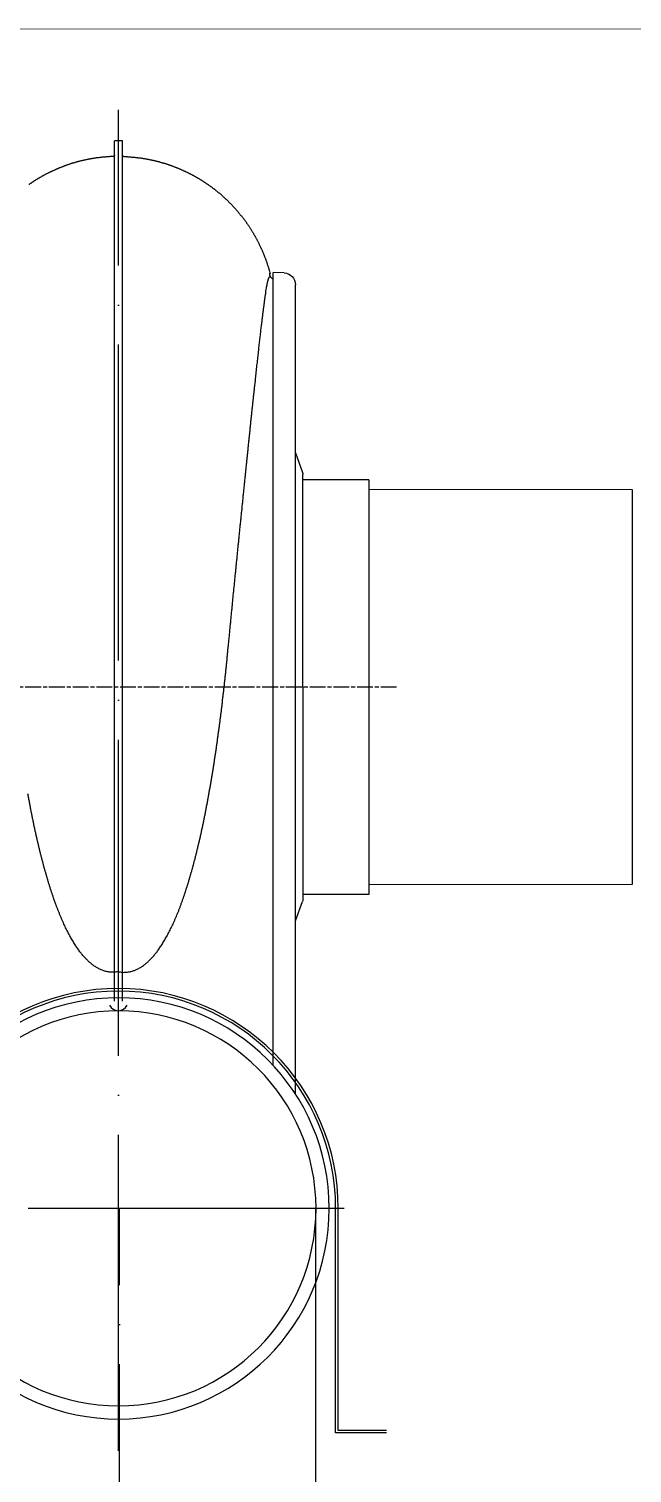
# Model space of a CAD drawing. Header units: millimetres. Extents: x 1731 to 55573, y 1167 to 54427.
# Drawn here: x 21326 to 21784, y 14802 to 15899 of the extents above; entities that cross this region are included whole.
import ezdxf

# ---------------------------------------------------------------- set-up
doc = ezdxf.new("R2010")
doc.units = ezdxf.units.MM
doc.linetypes.add('ACAD_ISO04W100', pattern=[30, 24, -3, 0, -3])
doc.linetypes.add('CENTERLINE', pattern=[30, 12, -1.5, 3, -1.5, 12])
for name, color, linetype in [('104', 8, 'Continuous'), ('204', 7, 'Continuous'), ('EXHAUST DUICT', 1, 'Continuous'), ('Exhaust-Duct', 1, 'Continuous')]:
    doc.layers.add(name, color=color, linetype=linetype)
doc.layers.add('EX-PP-FRP DUCT', color=1, linetype='Continuous', lineweight=18)
doc.linetypes.add('ZIGZAG', pattern='A,0.0001,-0.2,[131,ltypeshp.shx,S=0.2,R=0,X=-0.2,Y=0],-0.4,[131,ltypeshp.shx,S=0.2,R=180,X=0.2,Y=0],-0.2', length=0.8001)

# ---------------------------------------------------------------- blocks, each defined once
blk = doc.blocks.new('blower')
at = {"layer": '104', "color": 4, "linetype": 'Continuous'}
for p, q in [((1051972.1, 194229.3), (1051972.1, 193614.5)), ((1051955.2, 194207.5), (1051955.2, 193605.2)), ((1051834.7, 194158.6), (1051834.7, 193505.1)), ((1051840.7, 194158.6), (1051840.7, 193505.1)), ((1051972.1, 194097.8), (1051977.4, 194082.9)), ((1051977.7, 193920.1), (1051977.7, 194081.6)), ((1052027.7, 194077.6), (1051977.7, 194077.6)), ((1052027.7, 193762.6), (1052027.7, 194077.6)), ((1051977.7, 193920.1), (1051977.7, 193758.6)), ((1051972.1, 193742.3), (1051977.4, 193757.2)), ((1052027.7, 193762.6), (1051977.7, 193762.6)), ((1051955.2, 193610.6), (1051953.1, 193608.5)), ((1051952.9, 193606.3), (1051952.7, 193605.8)), ((1051963.6, 193605.6), (1051955.2, 193605.2)), ((1051840.7, 193505.1), (1051834.7, 193505.1))]:
    blk.add_line(p, q, dxfattribs=at)
at = {"layer": '104', "color": 150, "linetype": 'CENTERLINE'}
blk.add_line((1052048.9, 193920.1), (1051129.1, 193920.1), dxfattribs=at)
at = {"layer": '104', "color": 4, "linetype": 'Continuous'}
for points in [[(1051950.1, 193617), (1051950.2, 193616.7, 0.000585), (1051950.2, 193616.4, 0.000604), (1051950.2, 193616.2, 0.000624), (1051950.3, 193615.9, 0.000642), (1051950.3, 193615.6, 0.000663), (1051950.4, 193615.4, 0.000685), (1051950.4, 193615.1, 0.000708), (1051950.5, 193614.9, 0.000732), (1051950.5, 193614.6, 0.000758), (1051950.6, 193614.4, 0.000784), (1051950.6, 193614.1, 0.000814), (1051950.7, 193613.9, 0.000843), (1051950.7, 193613.7, 0.000876), (1051950.8, 193613.4, 0.000909), (1051950.8, 193613.2, 0.000947), (1051950.8, 193613, 0.000985), (1051950.9, 193612.8, 0.001027), (1051950.9, 193612.6, 0.001069), (1051951, 193612.4, 0.001115), (1051951, 193612.2, 0.001159), (1051951.1, 193612, 0.001214), (1051951.1, 193611.8, 0.001278), (1051951.2, 193611.6, 0.001348), (1051951.2, 193611.5, 0.001419), (1051951.3, 193611.3, 0.0015), (1051951.3, 193611.1, 0.001585), (1051951.3, 193611, 0.00168), (1051951.4, 193610.8, 0.00178), (1051951.4, 193610.6, 0.001893), (1051951.5, 193610.5, 0.002013), (1051951.5, 193610.4, 0.002149), (1051951.6, 193610.2, 0.002294), (1051951.6, 193610.1, 0.002458), (1051951.7, 193609.9, 0.002635), (1051951.7, 193609.8, 0.002837), (1051951.7, 193609.7, 0.003055), (1051951.8, 193609.6, 0.003306), (1051951.8, 193609.5, 0.003579), (1051951.9, 193609.4, 0.003897), (1051951.9, 193609.3, 0.004244), (1051952, 193609.2, 0.004649), (1051952, 193609.1, 0.005094), (1051952, 193609, 0.005627), (1051952.1, 193608.9, 0.006226), (1051952.1, 193608.8, 0.006911), (1051952.2, 193608.8, 0.007642), (1051952.2, 193608.7, 0.008649), (1051952.3, 193608.6, 0.009925), (1051952.3, 193608.6, 0.010928), (1051952.3, 193608.5, 0.011467), (1051952.4, 193608.5, 0.014362), (1051952.4, 193608.4, 0.019833), (1051952.5, 193608.4, 0.017433), (1051952.5, 193608.4, 0.006297), (1051952.5, 193608.4, 0.028604), (1051952.6, 193608.3, 0.061299), (1051952.7, 193608.3, 0.034009), (1051952.8, 193608.3, 0.018542)], [(1051833.7, 193517.1), (1051832.9, 193517.1, -0.001723), (1051832, 193517.2, -0.001734), (1051831.1, 193517.2, -0.00174), (1051830.3, 193517.3, -0.001739), (1051829.4, 193517.3, -0.001744), (1051828.6, 193517.4, -0.001754), (1051827.8, 193517.5, -0.001764), (1051826.9, 193517.5, -0.001772), (1051826.1, 193517.6, -0.001779), (1051825.2, 193517.7, -0.001782), (1051824.4, 193517.8, -0.001795), (1051823.6, 193517.9, -0.001818), (1051822.7, 193518, -0.001793), (1051821.9, 193518.1, -0.001712), (1051821.1, 193518.2, -0.001679), (1051820.3, 193518.3, -0.001682), (1051819.5, 193518.5, -0.001689), (1051818.6, 193518.6, -0.001699), (1051817.8, 193518.7, -0.001709), (1051817, 193518.9, -0.001718), (1051816.2, 193519, -0.001725), (1051815.4, 193519.2, -0.00173), (1051814.6, 193519.3, -0.001744), (1051813.8, 193519.5, -0.001767), (1051813, 193519.6, -0.001755), (1051812.2, 193519.8, -0.001702), (1051811.4, 193520, -0.001661), (1051810.6, 193520.2, -0.001621), (1051809.9, 193520.3, -0.001614), (1051809.1, 193520.5, -0.001636), (1051808.3, 193520.7, -0.001649), (1051807.5, 193520.9, -0.001656), (1051806.8, 193521.1, -0.001664), (1051806, 193521.3, -0.001672), (1051805.3, 193521.5, -0.001683), (1051804.5, 193521.8, -0.001695), (1051803.7, 193522, -0.001699), (1051803, 193522.2, -0.001694), (1051802.2, 193522.4, -0.001653), (1051801.5, 193522.7, -0.001565), (1051800.8, 193522.9, -0.00154), (1051800, 193523.2, -0.001569), (1051799.3, 193523.4, -0.001585), (1051798.6, 193523.7, -0.00159), (1051797.8, 193523.9, -0.001598), (1051797.1, 193524.2, -0.00161), (1051796.4, 193524.4, -0.001618), (1051795.7, 193524.7, -0.001624), (1051795, 193525, -0.001638), (1051794.3, 193525.2, -0.001661), (1051793.6, 193525.5, -0.001628), (1051792.9, 193525.8, -0.001528), (1051792.2, 193526.1, -0.001491), (1051791.5, 193526.4, -0.001503), (1051790.8, 193526.7, -0.001514), (1051790.1, 193527, -0.001522), (1051789.5, 193527.3, -0.001532), (1051788.8, 193527.6, -0.001543), (1051788.1, 193527.9, -0.001551), (1051787.5, 193528.2, -0.001556), (1051786.8, 193528.5, -0.001572), (1051786.1, 193528.8, -0.001601), (1051785.5, 193529.1, -0.001583), (1051784.8, 193529.4, -0.001509), (1051784.2, 193529.7, -0.001466), (1051783.5, 193530.1, -0.001439), (1051782.9, 193530.4, -0.001437), (1051782.3, 193530.7, -0.001457), (1051781.7, 193531.1, -0.00147), (1051781, 193531.4, -0.001477), (1051780.4, 193531.7, -0.001488), (1051779.8, 193532.1, -0.001505), (1051779.2, 193532.4, -0.001509), (1051778.6, 193532.8, -0.001487), (1051778, 193533.1, -0.001465), (1051777.4, 193533.5, -0.001441), (1051776.8, 193533.8, -0.001442), (1051776.2, 193534.2, -0.001469), (1051775.6, 193534.5, -0.001472), (1051775, 193534.9, -0.001461), (1051774.3, 193535.3, -0.001476), (1051773.7, 193535.7, -0.001527), (1051773.1, 193536.1, -0.001541), (1051772.5, 193536.5, -0.001522), (1051771.9, 193536.8, -0.001509), (1051771.3, 193537.3, -0.001501), (1051770.7, 193537.7, -0.001493), (1051770.1, 193538.1, -0.001488), (1051769.5, 193538.5, -0.001472)], [(1051841.6, 193517.1), (1051842.5, 193517.1, 0.001722), (1051843.3, 193517.2, 0.001733), (1051844.2, 193517.2, 0.001739), (1051845, 193517.3, 0.001739), (1051845.9, 193517.3, 0.001744), (1051846.7, 193517.4, 0.001754), (1051847.6, 193517.5, 0.001764), (1051848.4, 193517.5, 0.001772), (1051849.3, 193517.6, 0.001779), (1051850.1, 193517.7, 0.001782), (1051850.9, 193517.8, 0.001795), (1051851.8, 193517.9, 0.001818), (1051852.6, 193518, 0.001792), (1051853.4, 193518.1, 0.001711), (1051854.3, 193518.2, 0.001678), (1051855.1, 193518.3, 0.001682), (1051855.9, 193518.5, 0.00169), (1051856.7, 193518.6, 0.001699), (1051857.5, 193518.7, 0.001709), (1051858.3, 193518.9, 0.001718), (1051859.1, 193519, 0.001725), (1051859.9, 193519.2, 0.00173), (1051860.7, 193519.3, 0.001744), (1051861.5, 193519.5, 0.001768), (1051862.3, 193519.6, 0.001755), (1051863.1, 193519.8, 0.0017), (1051863.9, 193520, 0.001659), (1051864.7, 193520.2, 0.001621), (1051865.5, 193520.3, 0.001614), (1051866.3, 193520.5, 0.001636), (1051867, 193520.7, 0.001649), (1051867.8, 193520.9, 0.001655), (1051868.6, 193521.1, 0.001664), (1051869.3, 193521.3, 0.001672), (1051870.1, 193521.6, 0.001683), (1051870.8, 193521.8, 0.001696), (1051871.6, 193522, 0.001699), (1051872.3, 193522.2, 0.001692), (1051873.1, 193522.4, 0.001652), (1051873.8, 193522.7, 0.001564), (1051874.6, 193522.9, 0.00154), (1051875.3, 193523.2, 0.001569), (1051876, 193523.4, 0.001585), (1051876.8, 193523.7, 0.001589), (1051877.5, 193523.9, 0.001598), (1051878.2, 193524.2, 0.001609), (1051878.9, 193524.4, 0.001618), (1051879.6, 193524.7, 0.001624), (1051880.3, 193525, 0.001638), (1051881.1, 193525.2, 0.001661), (1051881.8, 193525.5, 0.001627), (1051882.4, 193525.8, 0.001527), (1051883.1, 193526.1, 0.00149), (1051883.8, 193526.4, 0.001503), (1051884.5, 193526.7, 0.001514), (1051885.2, 193527, 0.001522), (1051885.9, 193527.3, 0.001532), (1051886.5, 193527.6, 0.001543), (1051887.2, 193527.9, 0.001551), (1051887.9, 193528.2, 0.001556), (1051888.5, 193528.5, 0.001572), (1051889.2, 193528.8, 0.001602), (1051889.9, 193529.1, 0.001582), (1051890.5, 193529.4, 0.001507), (1051891.1, 193529.7, 0.001464), (1051891.8, 193530.1, 0.001439), (1051892.4, 193530.4, 0.001438), (1051893.1, 193530.7, 0.001457), (1051893.7, 193531.1, 0.00147), (1051894.3, 193531.4, 0.001477), (1051894.9, 193531.7, 0.001488), (1051895.5, 193532.1, 0.001505), (1051896.2, 193532.4, 0.001509), (1051896.8, 193532.8, 0.001486), (1051897.4, 193533.1, 0.001464), (1051898, 193533.5, 0.001441), (1051898.6, 193533.8, 0.001442), (1051899.2, 193534.2, 0.001469), (1051899.8, 193534.6, 0.001472), (1051900.4, 193534.9, 0.001461), (1051901, 193535.3, 0.001476), (1051901.6, 193535.7, 0.001527), (1051902.2, 193536.1, 0.001541), (1051902.8, 193536.5, 0.001522), (1051903.4, 193536.9, 0.001508), (1051904, 193537.3, 0.0015), (1051904.6, 193537.7, 0.001493), (1051905.2, 193538.1, 0.001487), (1051905.8, 193538.5, 0.001472), (1051906.4, 193538.9, 0.001446), (1051907, 193539.3, 0.001479), (1051907.6, 193539.8, 0.001583), (1051908.2, 193540.2, 0.001624), (1051908.8, 193540.6, 0.001615), (1051909.4, 193541.1, 0.001605), (1051910, 193541.5, 0.001596), (1051910.6, 193542, 0.001586), (1051911.2, 193542.5, 0.001577), (1051911.7, 193542.9, 0.001567), (1051912.3, 193543.4, 0.001556), (1051912.9, 193543.9, 0.001547), (1051913.5, 193544.4, 0.001542), (1051914.1, 193544.8, 0.001526), (1051914.7, 193545.3, 0.0015), (1051915.3, 193545.8, 0.001536), (1051915.8, 193546.3, 0.001648), (1051916.4, 193546.8, 0.001693), (1051917, 193547.4, 0.001683), (1051917.6, 193547.9, 0.001673), (1051918.2, 193548.4, 0.001664), (1051918.7, 193548.9, 0.001655), (1051919.3, 193549.5, 0.001646), (1051919.9, 193550, 0.001637), (1051920.4, 193550.6, 0.001626), (1051921, 193551.1, 0.001618), (1051921.6, 193551.7, 0.001612), (1051922.1, 193552.2, 0.001598), (1051922.7, 193552.8, 0.001574), (1051923.2, 193553.4, 0.001608), (1051923.8, 193553.9, 0.001713), (1051924.3, 193554.5, 0.001754), (1051924.9, 193555.1, 0.001743), (1051925.4, 193555.7, 0.001734), (1051926, 193556.3, 0.001726), (1051926.5, 193556.9, 0.001717), (1051927.1, 193557.5, 0.001709), (1051927.6, 193558.1, 0.0017), (1051928.1, 193558.7, 0.00169), (1051928.7, 193559.4, 0.001682), (1051929.2, 193560, 0.001676), (1051929.7, 193560.6, 0.001663), (1051930.2, 193561.3, 0.001641), (1051930.7, 193561.9, 0.001673), (1051931.3, 193562.6, 0.001771), (1051931.8, 193563.2, 0.001809), (1051932.3, 193563.9, 0.001798), (1051932.8, 193564.5, 0.001789), (1051933.3, 193565.2, 0.001782), (1051933.8, 193565.9, 0.001775), (1051934.3, 193566.6, 0.001767), (1051934.8, 193567.3, 0.001758), (1051935.2, 193567.9, 0.001749), (1051935.7, 193568.6, 0.001742), (1051936.2, 193569.3, 0.001739), (1051936.7, 193570, 0.001724), (1051937.1, 193570.8, 0.001698), (1051937.6, 193571.5, 0.001721), (1051938.1, 193572.2, 0.001806), (1051938.5, 193572.9, 0.001846), (1051939, 193573.7, 0.001853), (1051939.4, 193574.4, 0.001852), (1051939.9, 193575.1, 0.001842), (1051940.3, 193575.9, 0.001834), (1051940.8, 193576.6, 0.001828), (1051941.2, 193577.4, 0.001822), (1051941.6, 193578.1, 0.001814), (1051942, 193578.9, 0.001807), (1051942.4, 193579.7, 0.001801), (1051942.9, 193580.4, 0.001792), (1051943.3, 193581.2, 0.001781), (1051943.7, 193582, 0.001778), (1051944.1, 193582.8, 0.001786), (1051944.5, 193583.6, 0.001819), (1051944.8, 193584.4, 0.001891), (1051945.2, 193585.2, 0.001914), (1051945.6, 193586, 0.001893), (1051946, 193586.8, 0.001882), (1051946.3, 193587.6, 0.001881), (1051946.7, 193588.4, 0.001877), (1051947, 193589.2, 0.001871), (1051947.4, 193590, 0.001864), (1051947.7, 193590.8, 0.001857), (1051948.1, 193591.7, 0.001853), (1051948.4, 193592.5, 0.001853), (1051948.7, 193593.3, 0.001838), (1051949.1, 193594.2, 0.001808), (1051949.4, 193595, 0.001838), (1051949.7, 193595.9, 0.001932), (1051950, 193596.7, 0.001904), (1051950.3, 193597.6, 0.001785), (1051950.6, 193598.4, 0.00197), (1051950.8, 193599.3, 0.00234), (1051951.1, 193600.2, 0.001772), (1051951.4, 193601, 0.000608), (1051951.6, 193601.8, 0.002494), (1051951.9, 193602.8, 0.004273), (1051952.3, 193604.3, 0.00208), (1051952.9, 193606.3, 0.0011)], [(1051953.3, 193608.7), (1051953.3, 193608.7, -0.000662), (1051953.3, 193608.7, -0.000698), (1051953.3, 193608.7, -0.000689), (1051953.3, 193608.6, -0.000626), (1051953.3, 193608.6, -0.00058), (1051953.3, 193608.6, -0.000538), (1051953.2, 193608.6, -0.000498), (1051953.2, 193608.5, -0.000445), (1051953.2, 193608.5, -0.000399), (1051953.2, 193608.5, -0.000346), (1051953.2, 193608.5, -0.000297), (1051953.2, 193608.4, -0.000239), (1051953.2, 193608.4, -0.000188), (1051953.2, 193608.4, -0.000128), (1051953.2, 193608.4, -0.000073), (1051953.1, 193608.3, -0.000011), (1051953.1, 193608.3, 0.000046), (1051953.1, 193608.3, 0.00011), (1051953.1, 193608.3, 0.000169), (1051953.1, 193608.3, 0.000235), (1051953.1, 193608.2, 0.000294), (1051953.1, 193608.2, 0.000362), (1051953.1, 193608.2, 0.000422), (1051953.1, 193608.2, 0.00049), (1051953.1, 193608.1, 0.00055), (1051953, 193608.1, 0.000618), (1051953, 193608.1, 0.000678), (1051953, 193608.1, 0.000743), (1051953, 193608.1, 0.000804), (1051953, 193608, 0.000873), (1051953, 193608, 0.000925), (1051953, 193608, 0.000974), (1051953, 193608, 0.001048), (1051953, 193607.9, 0.001163), (1051953, 193607.9, 0.001142), (1051952.9, 193607.9, 0.000995), (1051952.9, 193607.9, 0.001319), (1051952.9, 193607.9, 0.002121), (1051952.9, 193607.8, 0.001158), (1051952.9, 193607.8, -0.001689), (1051952.9, 193607.8, 0.002357), (1051952.9, 193607.8, 0.010951), (1051952.9, 193607.7, -0.000295), (1051952.9, 193607.7, -0.088094), (1051952.9, 193607.7), (1051952.8, 193607.6, 0.026561), (1051952.8, 193607.4, 0.003046), (1051952.7, 193607.1, 0.003165), (1051952.7, 193607, 0.025204), (1051952.7, 193607, 0.089623), (1051952.7, 193607, -0.031758), (1051952.7, 193606.9, 0.000007), (1051952.7, 193606.9, 0.009688), (1051952.7, 193606.9, 0.003035), (1051952.7, 193606.8, -0.00122), (1051952.7, 193606.8, 0.001633), (1051952.7, 193606.8, 0.002696), (1051952.7, 193606.7, 0.001918), (1051952.7, 193606.7, 0.001609), (1051952.7, 193606.7, 0.001834), (1051952.7, 193606.6, 0.001932), (1051952.7, 193606.6, 0.001878), (1051952.6, 193606.6, 0.001873), (1051952.6, 193606.5, 0.001909), (1051952.6, 193606.5, 0.001946), (1051952.6, 193606.5, 0.001971), (1051952.6, 193606.5, 0.002011), (1051952.6, 193606.4, 0.002056), (1051952.6, 193606.4, 0.002114), (1051952.6, 193606.4, 0.002173), (1051952.6, 193606.4, 0.002248), (1051952.6, 193606.3, 0.002329), (1051952.6, 193606.3, 0.002428), (1051952.6, 193606.3, 0.002535), (1051952.6, 193606.3, 0.002666), (1051952.6, 193606.2, 0.002808), (1051952.7, 193606.2, 0.00298), (1051952.7, 193606.2, 0.00317), (1051952.7, 193606.2, 0.003401), (1051952.7, 193606.2, 0.003658), (1051952.7, 193606.1, 0.003971), (1051952.7, 193606.1, 0.004326), (1051952.7, 193606.1, 0.004762), (1051952.7, 193606.1, 0.005264), (1051952.7, 193606.1, 0.005888), (1051952.7, 193606.1, 0.00662), (1051952.7, 193606.1, 0.007546), (1051952.7, 193606, 0.008656), (1051952.7, 193606, 0.010087), (1051952.7, 193606, 0.011845), (1051952.7, 193606, 0.014162), (1051952.7, 193606, 0.017065), (1051952.7, 193606, 0.020946), (1051952.7, 193606, 0.025811), (1051952.7, 193606, 0.032133), (1051952.7, 193606, 0.039435), (1051952.7, 193606, 0.047254), (1051952.7, 193606, 0.053292), (1051952.7, 193606, 0.055272), (1051952.7, 193606, 0.052369), (1051952.7, 193606, 0.045489), (1051952.8, 193606, 0.037893), (1051952.8, 193606, 0.03051), (1051952.8, 193606, 0.02475), (1051952.8, 193606, 0.019838), (1051952.8, 193606, 0.01621), (1051952.8, 193606, 0.013485), (1051952.8, 193606, 0.011591), (1051952.8, 193606, 0.00944), (1051952.8, 193606.1, 0.007593), (1051952.8, 193606.1, 0.007368), (1051952.8, 193606.1, 0.007672), (1051952.8, 193606.1, 0.004905), (1051952.8, 193606.1, 0.001349), (1051952.8, 193606.2, 0.006284), (1051952.8, 193606.2, 0.008761), (1051952.9, 193606.2, 0.003505), (1051952.9, 193606.3, 0.001684)], [(1051952.8, 193608.3), (1051952.8, 193608.3, 0.004814), (1051952.8, 193608.3, 0.004805), (1051952.8, 193608.3, 0.004793), (1051952.8, 193608.3, 0.004779), (1051952.8, 193608.3, 0.00476), (1051952.8, 193608.3, 0.004739), (1051952.8, 193608.3, 0.004714), (1051952.8, 193608.3, 0.004686), (1051952.8, 193608.3, 0.004654), (1051952.8, 193608.3, 0.004621), (1051952.9, 193608.3, 0.004583), (1051952.9, 193608.3, 0.004544), (1051952.9, 193608.3, 0.004501), (1051952.9, 193608.4, 0.004458), (1051952.9, 193608.4, 0.00441), (1051952.9, 193608.4, 0.004362), (1051952.9, 193608.4, 0.004311), (1051952.9, 193608.4, 0.004259), (1051952.9, 193608.4, 0.004204), (1051952.9, 193608.4, 0.004151), (1051952.9, 193608.4, 0.004092), (1051952.9, 193608.4, 0.004034), (1051953, 193608.4, 0.003977), (1051953, 193608.4, 0.003926), (1051953, 193608.4, 0.003855), (1051953, 193608.4, 0.003773), (1051953, 193608.4, 0.003744), (1051953, 193608.4, 0.003759), (1051953, 193608.4, 0.003589), (1051953, 193608.4, 0.003298), (1051953, 193608.4, 0.003579), (1051953, 193608.4, 0.004185), (1051953, 193608.4, 0.003111), (1051953, 193608.5, 0.001056), (1051953, 193608.5, 0.004298), (1051953.1, 193608.5, 0.007135), (1051953.1, 193608.5, 0.003378), (1051953.1, 193608.5, 0.001764)]]:
    blk.add_lwpolyline(points, format="xyb", dxfattribs=at)
for centre, radius, start, end in [((1051973.7, 194081.6), 4, 0, 19.6889), ((1051973.7, 193758.6), 4, 340.3111, 0), ((1051963.2, 193614.5), 8.93, 272.5077, 0), ((1051956.6, 193606.4), 4, 158.5052, 172.3814), ((1051833.7, 193516.1), 1, 0, 88.1027), ((1051841.7, 193516.1), 1, 91.8973, 180)]:
    blk.add_arc(centre, radius, start, end, dxfattribs=at)
at = {"layer": '204', "color": 150, "linetype": 'Continuous'}
for points in [[(1051837.7, 194136.3), (1051839, 194136.5, -0.016919), (1051840.4, 194136.7, -0.016957), (1051841.8, 194136.8, -0.017108), (1051843.2, 194136.7, -0.017221), (1051844.6, 194136.6, -0.016877), (1051846, 194136.4, -0.016654), (1051847.4, 194136.1, -0.01617), (1051848.7, 194135.7, -0.015499), (1051850, 194135.3, -0.015022), (1051851.3, 194134.7, -0.013866), (1051852.5, 194134.1, -0.012845), (1051853.7, 194133.5, -0.011711), (1051854.9, 194132.8, -0.010748), (1051856, 194132, -0.009872), (1051857.1, 194131.2, -0.009214), (1051858.2, 194130.4, -0.008516), (1051859.2, 194129.5, -0.007962), (1051860.1, 194128.7, -0.007343), (1051861, 194127.8, -0.007179), (1051861.9, 194126.9, -0.006726), (1051862.8, 194126, -0.006123), (1051863.7, 194125, -0.005933), (1051864.7, 194123.9, -0.005717), (1051865.6, 194122.8, -0.005464), (1051866.5, 194121.7, -0.005234), (1051867.4, 194120.5, -0.005083), (1051868.3, 194119.2, -0.004967), (1051869.2, 194117.9, -0.004864), (1051870.1, 194116.6, -0.004654), (1051871, 194115.2, -0.004435), (1051871.9, 194113.7, -0.004227), (1051872.8, 194112.2, -0.004054), (1051873.7, 194110.6, -0.003881), (1051874.6, 194109, -0.003735), (1051875.5, 194107.3, -0.003592), (1051876.4, 194105.6, -0.003474), (1051877.3, 194103.8, -0.003347), (1051878.2, 194102, -0.003236), (1051879.1, 194100.1, -0.003147), (1051879.9, 194098.2, -0.003092), (1051880.8, 194096.2, -0.002957), (1051881.7, 194094.1, -0.002796), (1051882.5, 194092.1, -0.002657), (1051883.4, 194090, -0.002508), (1051884.2, 194087.8, -0.002409), (1051885, 194085.7, -0.002326), (1051885.8, 194083.5, -0.002241), (1051886.6, 194081.3, -0.002149), (1051887.3, 194079.1, -0.002065), (1051888.1, 194076.9, -0.001977), (1051888.8, 194074.6, -0.001896), (1051889.6, 194072.3, -0.001811), (1051890.3, 194070, -0.001732), (1051891, 194067.7, -0.00165), (1051891.7, 194065.3, -0.001575), (1051892.4, 194062.9, -0.001494), (1051893.1, 194060.5, -0.001438), (1051893.8, 194058.1, -0.001404), (1051894.5, 194055.6, -0.00137), (1051895.1, 194053.1, -0.001337), (1051895.8, 194050.6, -0.001305), (1051896.4, 194048.1, -0.001274), (1051897.1, 194045.5, -0.001244), (1051897.7, 194042.9, -0.001215), (1051898.3, 194040.3, -0.001186), (1051899, 194037.7, -0.001158), (1051899.6, 194035, -0.001131), (1051900.2, 194032.3, -0.001105), (1051900.8, 194029.6, -0.001079), (1051901.4, 194026.9, -0.001054), (1051902, 194024.1, -0.00103), (1051902.5, 194021.3, -0.001006), (1051903.1, 194018.5, -0.000983), (1051903.7, 194015.7, -0.000961), (1051904.2, 194012.8, -0.000939), (1051904.8, 194009.9, -0.000917), (1051905.3, 194007, -0.000896), (1051905.9, 194004.1, -0.000876), (1051906.4, 194001.2, -0.000856), (1051906.9, 193998.2, -0.000836), (1051907.5, 193995.2, -0.000818), (1051908, 193992.2, -0.000801), (1051908.5, 193989.1, -0.000781), (1051909, 193986, -0.000759), (1051909.5, 193982.9, -0.000725), (1051910, 193979.8, -0.00068), (1051910.5, 193976.7, -0.00066), (1051910.9, 193973.6, -0.000655), (1051911.4, 193970.5, -0.000647), (1051911.9, 193967.4, -0.000635), (1051912.3, 193964.3, -0.000625), (1051912.8, 193961.1, -0.000615), (1051913.2, 193958, -0.000607), (1051913.6, 193954.8, -0.000598), (1051914.1, 193951.7, -0.000588), (1051914.5, 193948.5, -0.000575), (1051914.9, 193945.4, -0.000572), (1051915.3, 193942.2, -0.000573), (1051915.7, 193939.1, -0.000549), (1051916.1, 193935.9, -0.00051), (1051916.5, 193932.8, -0.00055), (1051916.8, 193929.6, -0.000605), (1051917.2, 193926.2, -0.000482), (1051917.6, 193923.2, -0.000397), (1051917.8, 193921.1, -0.000449), (1051918, 193919.8, -0.00026), (1051918, 193919.4, 0.000045), (1051918, 193919.3, -0.000086), (1051918.1, 193919, -0.00004), (1051918.1, 193918.7, -0.000035), (1051918.1, 193918.5, -0.000055), (1051918.1, 193918.2, -0.000046), (1051918.2, 193917.9, -0.000035), (1051918.2, 193917.7, -0.000041), (1051918.2, 193917.4, -0.000045), (1051918.3, 193917.1, -0.000042), (1051918.3, 193916.9, -0.000041), (1051918.3, 193916.6, -0.000041), (1051918.3, 193916.3, -0.000042), (1051918.4, 193916.1, -0.000041), (1051918.4, 193915.8, -0.000041), (1051918.4, 193915.5, -0.000041), (1051918.5, 193915.3, -0.000041), (1051918.5, 193915, -0.000041), (1051918.5, 193914.7, -0.00004), (1051918.6, 193914.5, -0.00004), (1051918.6, 193914.2, -0.00004), (1051918.6, 193913.9, -0.00004), (1051918.6, 193913.7, -0.00004), (1051918.7, 193913.4, -0.00004), (1051918.7, 193913.1, -0.000039), (1051918.7, 193912.9, -0.000039), (1051918.8, 193912.6, -0.000039), (1051918.8, 193912.3, -0.000039), (1051918.8, 193912.1, -0.000039), (1051918.8, 193911.8, -0.000039), (1051918.9, 193911.5, -0.000038), (1051918.9, 193911.3, -0.000038), (1051918.9, 193911, -0.000038), (1051919, 193910.7, -0.000038), (1051919, 193910.5, -0.000038), (1051919, 193910.2, -0.000038), (1051919, 193909.9, -0.000037), (1051919.1, 193909.7, -0.000037), (1051919.1, 193909.4, -0.000037), (1051919.1, 193909.1, -0.000037), (1051919.2, 193908.9, -0.000037), (1051919.2, 193908.6, -0.000037), (1051919.2, 193908.3, -0.000037), (1051919.2, 193908.1, -0.000036), (1051919.3, 193907.8, -0.000036), (1051919.3, 193907.5, -0.000036), (1051919.3, 193907.3, -0.000036), (1051919.3, 193907, -0.000036), (1051919.4, 193906.7, -0.000036), (1051919.4, 193906.5, -0.000035), (1051919.4, 193906.2, -0.000035), (1051919.5, 193905.9, -0.000035), (1051919.5, 193905.7, -0.000035), (1051919.5, 193905.4, -0.000035), (1051919.5, 193905.1, -0.000035), (1051919.6, 193904.9, -0.000034), (1051919.6, 193904.6, -0.000034), (1051919.6, 193904.3, -0.000034), (1051919.6, 193904.1, -0.000034), (1051919.7, 193903.8, -0.000034), (1051919.7, 193903.5, -0.000034), (1051919.7, 193903.3, -0.000033), (1051919.8, 193903, -0.000033), (1051919.8, 193902.7, -0.000033), (1051919.8, 193902.5, -0.000033), (1051919.8, 193902.2, -0.000033), (1051919.9, 193901.9, -0.000033), (1051919.9, 193901.6, -0.000032), (1051919.9, 193901.4, -0.000032), (1051919.9, 193901.1, -0.000032), (1051920, 193900.8, -0.000032), (1051920, 193900.6, -0.000032), (1051920, 193900.3, -0.000032), (1051920.1, 193900, -0.000031), (1051920.1, 193899.8, -0.000031), (1051920.1, 193899.5, -0.000031), (1051920.1, 193899.2, -0.000031), (1051920.2, 193899, -0.000031), (1051920.2, 193898.7, -0.000031), (1051920.2, 193898.4, -0.00003), (1051920.2, 193898.2, -0.00003), (1051920.3, 193897.9, -0.00003), (1051920.3, 193897.6, -0.00003), (1051920.3, 193897.4, -0.00003), (1051920.3, 193897.1, -0.00003), (1051920.4, 193896.8, -0.000029), (1051920.4, 193896.6, -0.000029), (1051920.4, 193896.3, -0.000029), (1051920.4, 193896, -0.000029), (1051920.5, 193895.8, -0.000029), (1051920.5, 193895.5, -0.000029), (1051920.5, 193895.2, -0.000029), (1051920.6, 193895, -0.000028), (1051920.6, 193894.7, -0.000026), (1051920.6, 193894.5, -0.000029), (1051920.6, 193894.2, -0.000034), (1051920.7, 193893.9, -0.000026), (1051920.7, 193893.7, -0.000009), (1051920.7, 193893.4, -0.000036), (1051920.7, 193893.1, -0.000061), (1051920.8, 193892.7, -0.00003), (1051920.8, 193892.1, -0.000016)], [(1051920.8, 193892.1), (1051921.2, 193888.2, 0.000018), (1051921.6, 193884.4, 0.000015), (1051922, 193880.6, 0.000018), (1051922.3, 193876.7, 0.000027), (1051922.7, 193872.9, 0.000034), (1051923.1, 193869.1, 0.000041), (1051923.4, 193865.3, 0.000047), (1051923.8, 193861.5, 0.000054), (1051924.2, 193857.8, 0.000061), (1051924.5, 193854, 0.000069), (1051924.9, 193850.2, 0.000074), (1051925.3, 193846.5, 0.000076), (1051925.7, 193842.7, 0.00007), (1051926, 193839, 0.000052), (1051926.4, 193835.3, 0.000046), (1051926.8, 193831.6, 0.000048), (1051927.1, 193827.9, 0.000048), (1051927.5, 193824.2, 0.000046), (1051927.9, 193820.6, 0.000044), (1051928.2, 193817, 0.000043), (1051928.6, 193813.3, 0.000042), (1051929, 193809.7, 0.000041), (1051929.3, 193806.1, 0.00004), (1051929.7, 193802.6, 0.000038), (1051930, 193799, 0.000037), (1051930.4, 193795.5, 0.000036), (1051930.8, 193792, 0.000034), (1051931.1, 193788.5, 0.000033), (1051931.5, 193785, 0.000032), (1051931.8, 193781.5, 0.00003), (1051932.2, 193778.1, 0.000029), (1051932.5, 193774.7, 0.000028), (1051932.9, 193771.3, 0.000026), (1051933.2, 193767.9, 0.000024), (1051933.6, 193764.5, 0.000024), (1051933.9, 193761.2, 0.000026), (1051934.2, 193757.9, 0.000028), (1051934.6, 193754.6, 0.000032), (1051934.9, 193751.4, 0.000034), (1051935.2, 193748.1, 0.000035), (1051935.6, 193744.9, 0.000036), (1051935.9, 193741.7, 0.000038), (1051936.2, 193738.6, 0.000039), (1051936.5, 193735.5, 0.000041), (1051936.9, 193732.4, 0.000043), (1051937.2, 193729.3, 0.000044), (1051937.5, 193726.3, 0.000046), (1051937.8, 193723.3, 0.000048), (1051938.1, 193720.3, 0.00005), (1051938.4, 193717.4, 0.000052), (1051938.7, 193714.5, 0.000054), (1051939, 193711.6, 0.000056), (1051939.3, 193708.8, 0.000058), (1051939.6, 193705.9, 0.00006), (1051939.9, 193703.2, 0.000062), (1051940.2, 193700.4, 0.000065), (1051940.5, 193697.7, 0.000068), (1051940.8, 193695, 0.00007), (1051941.1, 193692.3, 0.000073), (1051941.4, 193689.7, 0.000076), (1051941.7, 193687.1, 0.000079), (1051941.9, 193684.6, 0.000083), (1051942.2, 193682.1, 0.000086), (1051942.5, 193679.6, 0.000089), (1051942.7, 193677.1, 0.000094), (1051943, 193674.7, 0.000098), (1051943.3, 193672.3, 0.000104), (1051943.5, 193670, 0.000112), (1051943.8, 193667.7, 0.000119), (1051944, 193665.4, 0.000127), (1051944.3, 193663.2, 0.000135), (1051944.5, 193661.1, 0.000144), (1051944.8, 193658.9, 0.000153), (1051945, 193656.8, 0.000162), (1051945.2, 193654.8, 0.000173), (1051945.5, 193652.7, 0.000184), (1051945.7, 193650.8, 0.000195), (1051945.9, 193648.8, 0.000208), (1051946.1, 193646.9, 0.000221), (1051946.4, 193645.1, 0.000235), (1051946.6, 193643.3, 0.000251), (1051946.8, 193641.5, 0.000267), (1051947, 193639.8, 0.000285), (1051947.2, 193638.1, 0.000305), (1051947.4, 193636.4, 0.000325), (1051947.6, 193634.8, 0.000345), (1051947.8, 193633.3, 0.000373), (1051948, 193631.8, 0.000409), (1051948.2, 193630.3, 0.000427), (1051948.4, 193628.9, 0.000425), (1051948.6, 193627.5, 0.000507), (1051948.8, 193626.1, 0.000663), (1051948.9, 193624.8, 0.000544), (1051949.1, 193623.6, 0.000182), (1051949.3, 193622.5, 0.000854), (1051949.5, 193621.2, 0.001734), (1051949.7, 193619.4, 0.000974), (1051950.1, 193617, 0.000549)]]:
    blk.add_lwpolyline(points, format="xyb", dxfattribs=at)
at = {"layer": '204', "color": 40, "linetype": 'Continuous'}
blk.add_lwpolyline([(1051952.8, 193606), (1051952.8, 193606), (1051952.8, 193606), (1051952.8, 193606), (1051952.8, 193605.9, 0), (1051952.8, 193605.9, 0), (1051952.8, 193605.9, 0), (1051952.8, 193605.9, 0), (1051952.8, 193605.9, 0), (1051952.8, 193605.9, 0), (1051952.8, 193605.9, 0), (1051952.8, 193605.9, 0), (1051952.8, 193605.8, 0), (1051952.8, 193605.8, 0), (1051952.8, 193605.8, 0), (1051952.8, 193605.8, 0), (1051952.8, 193605.8, 0), (1051952.8, 193605.8, 0.000001), (1051952.8, 193605.8, 0.000001), (1051952.7, 193605.8, 0.000001), (1051952.7, 193605.8, 0.000001), (1051952.7, 193605.8, 0.000001), (1051952.7, 193605.8, 0.000002), (1051952.7, 193605.8, 0.000002), (1051952.7, 193605.8, 0.000002), (1051952.7, 193605.8, 0.000003), (1051952.7, 193605.8, 0.000004), (1051952.7, 193605.8, 0.000005), (1051952.7, 193605.8, 0.000007), (1051952.7, 193605.8, 0.000009), (1051952.7, 193605.8, 0.000011), (1051952.7, 193605.8, 0.000017), (1051952.7, 193605.8, 0.000028), (1051952.7, 193605.8, 0.000036), (1051952.7, 193605.8, 0.00003), (1051952.7, 193605.8, 0.000094), (1051952.7, 193605.8, 0.000368), (1051952.7, 193605.8, 0.000853), (1051952.7, 193605.8, 0.003205)], format="xyb", dxfattribs=at)
at = {"layer": 'EXHAUST DUICT', "color": 0, "linetype": 'ACAD_ISO04W100', "ltscale": 10}
for p, q in [((1051837.7, 194500.2), (1051837.7, 193481.6)), ((1052009.1, 194316.1), (1051660.6, 194316.1))]:
    blk.add_line(p, q, dxfattribs=at)
at = {"layer": 'EXHAUST DUICT', "color": 1}
for radius in [160, 150]:
    blk.add_circle((1051837.7, 194316.1), radius, dxfattribs=at)

msp = doc.modelspace()

# ---------------------------------------------------------------- linework, layer by layer
at = {"layer": '104', "color": 40, "linetype": 'Continuous'}
msp.add_arc((21394.2, 15160.7, 99), 7.34, 205.3416, 334.6584, dxfattribs=at)
at = {"layer": '204', "color": 150, "linetype": 'Continuous'}
msp.add_lwpolyline([(21394.2, 15183.1), (21392.9, 15182.8, -0.016919), (21391.5, 15182.6, -0.016957), (21390.1, 15182.6, -0.017108), (21388.7, 15182.6, -0.017221), (21387.3, 15182.7, -0.016877), (21385.9, 15182.9, -0.016654), (21384.5, 15183.2, -0.01617), (21383.2, 15183.6, -0.015499), (21381.9, 15184.1, -0.015022), (21380.6, 15184.6, -0.013866), (21379.4, 15185.2, -0.012845), (21378.2, 15185.9, -0.011711), (21377, 15186.6, -0.010748), (21375.9, 15187.3, -0.009872), (21374.8, 15188.1, -0.009214), (21373.7, 15188.9, -0.008516), (21372.7, 15189.8, -0.007962), (21371.8, 15190.6, -0.007343), (21370.9, 15191.5, -0.007179), (21370, 15192.4, -0.006726), (21369.1, 15193.3, -0.006123), (21368.2, 15194.3, -0.005933), (21367.2, 15195.4, -0.005717), (21366.3, 15196.5, -0.005464), (21365.4, 15197.6, -0.005234), (21364.5, 15198.8, -0.005083), (21363.6, 15200.1, -0.004967), (21362.7, 15201.4, -0.004864), (21361.8, 15202.7, -0.004654), (21360.9, 15204.1, -0.004435), (21360, 15205.6, -0.004227), (21359.1, 15207.1, -0.004054), (21358.2, 15208.7, -0.003881), (21357.3, 15210.3, -0.003735), (21356.4, 15212, -0.003592), (21355.5, 15213.7, -0.003474), (21354.6, 15215.5, -0.003347), (21353.7, 15217.3, -0.003236), (21352.8, 15219.2, -0.003147), (21352, 15221.2, -0.003092), (21351.1, 15223.1, -0.002957), (21350.2, 15225.2, -0.002796), (21349.4, 15227.3, -0.002657), (21348.5, 15229.4, -0.002508), (21347.7, 15231.5, -0.002409), (21346.9, 15233.6, -0.002326), (21346.1, 15235.8, -0.002241), (21345.3, 15238, -0.002149), (21344.6, 15240.2, -0.002065), (21343.8, 15242.4, -0.001977), (21343.1, 15244.7, -0.001896), (21342.3, 15247, -0.001811), (21341.6, 15249.3, -0.001732), (21340.9, 15251.7, -0.00165), (21340.2, 15254, -0.001575), (21339.5, 15256.4, -0.001494), (21338.8, 15258.8, -0.001438), (21338.1, 15261.2, -0.001404), (21337.4, 15263.7, -0.00137), (21336.8, 15266.2, -0.001337), (21336.1, 15268.7, -0.001305), (21335.5, 15271.2, -0.001274), (21334.8, 15273.8, -0.001244), (21334.2, 15276.4, -0.001215), (21333.6, 15279, -0.001186), (21332.9, 15281.6, -0.001158), (21332.3, 15284.3, -0.001131), (21331.7, 15287, -0.001105), (21331.1, 15289.7, -0.001079), (21330.5, 15292.4, -0.001054), (21329.9, 15295.2, -0.00103), (21329.4, 15298, -0.001006), (21328.8, 15300.8, -0.000983), (21328.2, 15303.6, -0.000961), (21327.7, 15306.5, -0.000939), (21327.1, 15309.4, -0.000917), (21326.6, 15312.3, -0.000896), (21326, 15315.2, -0.000876), (21325.5, 15318.2, -0.000856)], format="xyb", dxfattribs=at)
at = {"layer": 'EX-PP-FRP DUCT', "color": 2, "linetype": 'ZIGZAG', "ltscale": 10}
for p, q in [((21584.2, 15549.2, 99), (21784.4, 15549.2, 99)), ((21584.2, 15249.2, 99), (21784.4, 15249.2, 99))]:
    msp.add_line(p, q, dxfattribs=at)
at = {"layer": 'EX-PP-FRP DUCT', "color": 7, "elevation": 99}
msp.add_lwpolyline([(21794.2, 14371.5), (20794.7, 14371.1), (20794.7, 15898.7), (21794.2, 15899.1)], close=True, dxfattribs=at)
at = {"layer": 'EXHAUST DUICT', "color": 0, "linetype": 'ACAD_ISO04W100', "ltscale": 10}
msp.add_line((21395, 13144.4, 99), (21395, 15003.2, 99), dxfattribs=at)
at = {"layer": 'EXHAUST DUICT', "color": 1}
msp.add_line((21544.2, 13145.3, 99), (21544.2, 15003.2, 99), dxfattribs=at)
at = {"layer": 'EXHAUST DUICT', "color": 8, "elevation": 99}
for points in [[(21597.9, 14834.6), (21561.2, 14834.6), (21561.2, 15003.2, 1), (21227.2, 15003.2), (21227.2, 14834.6), (21190.6, 14834.6)], [(21597.9, 14832.6), (21559.2, 14832.6), (21559.2, 15003.2, 1), (21229.2, 15003.2), (21229.2, 14832.6), (21190.6, 14832.6)]]:
    msp.add_lwpolyline(points, format="xyb", dxfattribs=at)
at = {"layer": 'Exhaust-Duct'}
msp.add_line((21784.4, 15549.2, 99), (21784.4, 15249.2, 99), dxfattribs=at)

# ---------------------------------------------------------------- block references
at = {"layer": 'EXHAUST DUICT', "color": 1, "xscale": -1, "rotation": 180}
msp.add_blockref('blower', (-1030443.4, 209319.3, 99), dxfattribs=at)

doc.saveas('drawing.dxf')
